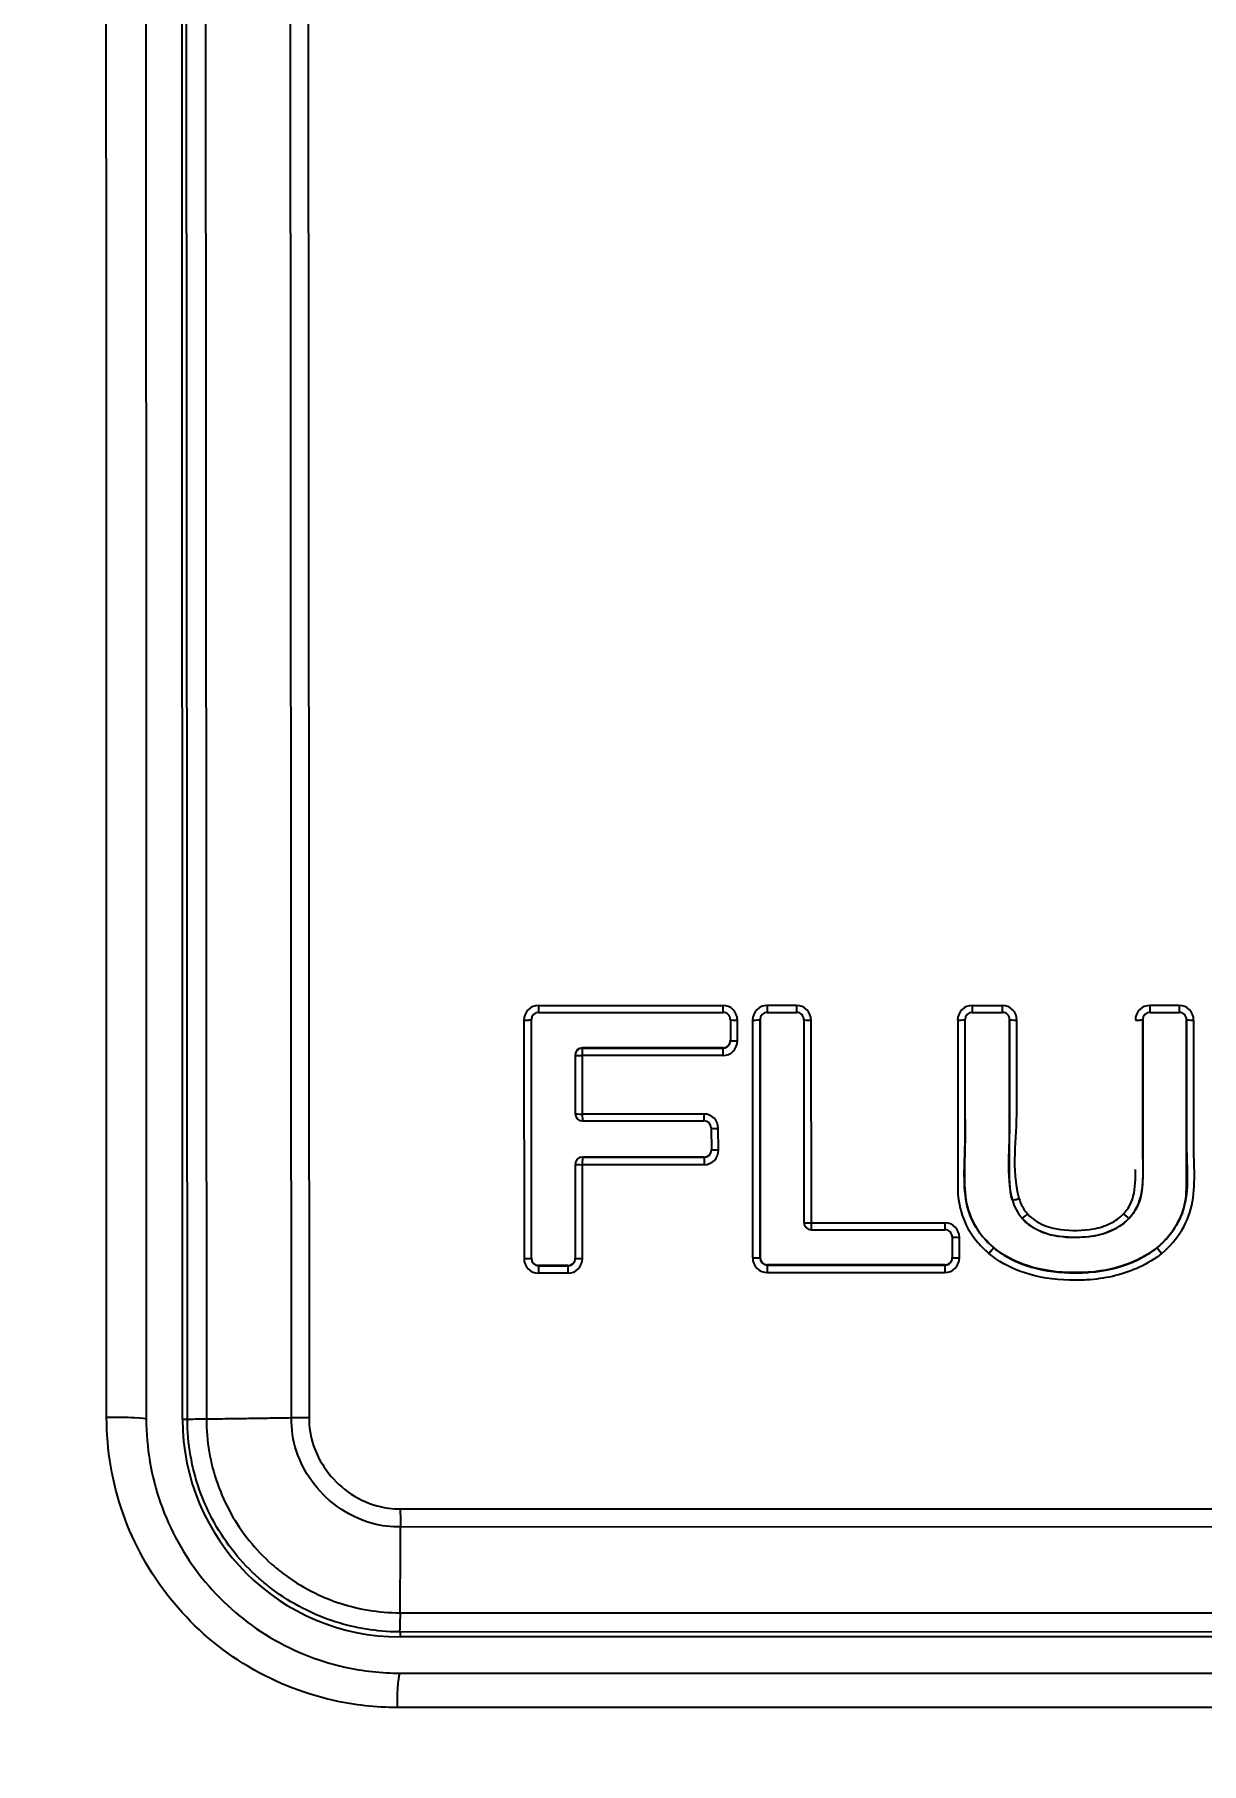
# Model space of a CAD drawing. Extents: x -2137 to 3740, y 68 to 2359.
# Drawn here: x 1362.32 to 1380.6, y 705.69 to 732.77 of the extents above; entities that cross this region are included whole.
import ezdxf

# ---------------------------------------------------------------- set-up
doc = ezdxf.new("R2010")
doc.units = 0
doc.header["$LTSCALE"] = 20
doc.header["$MEASUREMENT"] = 0
doc.layers.get('0').update_dxf_attribs({"linetype": 'CONTINUOUS'})
doc.layers.get('DEFPOINTS').update_dxf_attribs({"linetype": 'CONTINUOUS'})
doc.layers.add('1', color=7, linetype='CONTINUOUS')
doc.dimstyles.get("Standard").update_dxf_attribs({"dimtxt": 2.7, "dimasz": 2.5, "dimexe": 1.5, "dimexo": 1.5, "dimgap": 1.5, "dimtad": 1, "dimdec": 0, "dimlfac": 10, "dimzin": 0, "dimdsep": 46, "dimtxsty": 'Standard', "dimcen": 0, "dimclrt": 2, "dimadec": 0, "dimazin": 0, "dimtfac": 1, "dimtdec": 0, "dimtmove": 0, "dimatfit": 3, "dimfxl": 0, "dimtolj": 1, "dimtzin": 0, "dimarcsym": 0})

# ---------------------------------------------------------------- blocks, each defined once
blk = doc.blocks.new('*D30')
at = {"color": 3, "lineweight": -2}
for p, q in [((1407.22, 804.156), (1075.882, 804.156)), ((1081.882, 780.156), (1081.882, 581.518)), ((1081.882, 318.903), (1081.882, 533.518)), ((1303.378, 294.903), (1075.882, 294.903))]:
    blk.add_line(p, q, dxfattribs=at)
at = {"color": 3}
for points in [[(1077.882, 780.156), (1085.882, 780.156), (1081.882, 804.156)], [(1077.882, 318.903), (1085.882, 318.903), (1081.882, 294.903)]]:
    blk.add_solid(points, dxfattribs=at)
at = {"layer": 'DEFPOINTS', "color": 0}
for p in [(1409.02, 804.156), (1081.882, 294.903), (1305.178, 294.903)]:
    blk.add_point(p, dxfattribs=at)
at = {"color": 2, "insert": (1081.882, 557.518), "char_height": 24, "attachment_point": 5}
blk.add_mtext('\\A1;510', dxfattribs=at)

msp = doc.modelspace()

# ---------------------------------------------------------------- linework, layer by layer
at = {"layer": '1', "color": 7, "linetype": 'Continuous'}
for p, q in [((1364.64, 711.085), (1364.633, 742.435)), ((1364.717, 711.085), (1364.696, 742.435)), ((1364.992, 742.44), (1365.014, 711.089)), ((1366.348, 711.109), (1366.326, 742.459)), ((1366.603, 742.47), (1366.624, 711.111)), ((1370.217, 717.563), (1373.107, 717.563)), ((1374.259, 717.563), (1373.8, 717.563)), ((1377.012, 717.563), (1377.483, 717.563)), ((1380.254, 717.563), (1379.796, 717.563)), ((1369.99, 717.336), (1369.991, 713.599)), ((1370.106, 717.342), (1370.105, 717.339)), ((1370.105, 717.339), (1370.105, 713.602)), ((1370.106, 713.605), (1370.106, 717.342)), ((1370.111, 717.378), (1370.11, 717.375)), ((1370.219, 717.456), (1373.109, 717.456)), ((1373.223, 717.342), (1373.223, 717.014)), ((1373.334, 717.008), (1373.334, 717.336)), ((1373.574, 713.61), (1373.573, 717.336)), ((1373.689, 717.342), (1373.688, 717.339)), ((1373.688, 717.339), (1373.688, 713.613)), ((1373.689, 713.616), (1373.689, 717.342)), ((1373.694, 717.378), (1373.693, 717.375)), ((1373.802, 717.456), (1374.261, 717.456)), ((1374.375, 717.342), (1374.375, 714.166)), ((1374.486, 717.336), (1374.487, 714.16)), ((1376.9, 717.342), (1376.899, 717.339)), ((1376.906, 717.378), (1376.905, 717.375)), ((1377.014, 717.456), (1377.485, 717.456)), ((1379.684, 717.342), (1379.683, 717.339)), ((1379.69, 717.378), (1379.689, 717.375)), ((1379.798, 717.456), (1380.256, 717.456)), ((1373.216, 716.975), (1373.217, 716.978)), ((1370.792, 716.787), (1370.792, 715.87)), ((1370.905, 716.9), (1370.904, 716.897)), ((1370.904, 716.897), (1373.108, 716.897)), ((1373.107, 716.781), (1370.904, 716.781)), ((1370.904, 716.781), (1370.904, 715.864)), ((1373.109, 716.9), (1370.905, 716.9)), ((1373.108, 716.897), (1373.109, 716.9)), ((1372.807, 715.864), (1370.904, 715.864)), ((1370.906, 715.756), (1372.809, 715.756)), ((1372.922, 715.644), (1372.926, 715.305)), ((1373.038, 715.301), (1373.034, 715.64)), ((1370.792, 715.077), (1370.793, 713.605)), ((1372.811, 715.071), (1370.904, 715.071)), ((1370.904, 715.071), (1370.904, 713.599)), ((1370.906, 715.19), (1370.905, 715.187)), ((1370.905, 715.187), (1372.812, 715.187)), ((1372.813, 715.19), (1370.906, 715.19)), ((1372.812, 715.187), (1372.813, 715.19)), ((1372.92, 715.265), (1372.921, 715.268)), ((1380.311, 714.345), (1380.312, 714.348)), ((1374.487, 714.16), (1376.583, 714.16)), ((1374.489, 714.052), (1376.585, 714.052)), ((1376.699, 713.939), (1376.699, 713.616)), ((1376.811, 713.61), (1376.811, 713.933)), ((1377.347, 713.772), (1377.348, 713.775)), ((1377.349, 713.774), (1377.348, 713.771)), ((1379.909, 713.771), (1379.91, 713.774)), ((1379.911, 713.775), (1379.91, 713.772)), ((1370.105, 713.602), (1370.106, 713.605)), ((1370.22, 713.491), (1370.219, 713.488)), ((1370.219, 713.488), (1370.678, 713.488)), ((1370.679, 713.491), (1370.22, 713.491)), ((1370.678, 713.488), (1370.679, 713.491)), ((1370.786, 713.566), (1370.787, 713.569)), ((1373.688, 713.613), (1373.689, 713.616)), ((1373.803, 713.502), (1373.802, 713.499)), ((1373.802, 713.499), (1376.585, 713.499)), ((1376.586, 713.502), (1373.803, 713.502)), ((1376.585, 713.499), (1376.586, 713.502)), ((1376.692, 713.577), (1376.693, 713.58)), ((1370.677, 713.371), (1370.218, 713.371)), ((1373.801, 713.383), (1376.584, 713.383)), ((1364.64, 711.085), (1364.717, 711.085)), ((1368.051, 709.682), (1390.329, 709.679)), ((1390.329, 709.395), (1368.057, 709.398)), ((1368.05, 708.053), (1390.322, 708.049)), ((1390.321, 707.75), (1368.049, 707.754)), ((1368.049, 707.754), (1368.049, 707.676)), ((1390.321, 707.676), (1368.049, 707.676))]:
    msp.add_line(p, q, dxfattribs=at)
msp.add_arc((1368.049, 711.085), 3.409, 180.0131, 270, dxfattribs=at)
for centre, major_axis, ratio, start_param, end_param in [((1370.217, 717.336), (-0.216, 0.072), 0.999619, 5.034181, 6.604978), ((1370.218, 717.566), (0, -0.114), 0.008727, 4.738569, 6.052596), ((1373.107, 717.336), (-0.216, 0.072), 0.999619, 3.463385, 5.034181), ((1373.108, 717.566), (0, -0.114), 0.008727, 4.738569, 6.052378), ((1373.8, 717.336), (0.216, -0.072), 0.999619, 1.892589, 3.463385), ((1373.801, 717.566), (0, 0.114), 0.008727, 1.596976, 2.911004), ((1374.26, 717.566), (0, -0.114), 0.008727, 4.738569, 6.052378), ((1374.259, 717.336), (-0.216, 0.072), 0.999619, 3.463385, 5.034181), ((1377.012, 717.336), (-0.216, 0.072), 0.999619, 5.034181, 6.604978), ((1377.013, 717.566), (0, 0.114), 0.008727, 1.596976, 2.911004), ((1377.483, 717.336), (0.216, -0.072), 0.999619, 0.321792, 1.892589), ((1377.484, 717.566), (0, 0.114), 0.008727, 1.596976, 2.910785), ((1379.796, 717.336), (-0.216, 0.072), 0.999619, 5.034181, 6.604978), ((1379.797, 717.566), (0, -0.114), 0.008727, 4.738569, 6.052596), ((1380.254, 717.336), (-0.216, 0.072), 0.999619, 3.463385, 5.034181), ((1380.255, 717.566), (0, 0.114), 0.008727, 1.596976, 2.910785), ((1369.991, 717.339), (0.114, 0), 0.026176, 4.703659, 6.274456), ((1370.218, 717.339), (0.108, -0.036), 0.999619, 3.141567, 3.463385), ((1370.219, 717.342), (0.108, -0.036), 0.999619, 1.892589, 3.463385), ((1373.109, 717.342), (0.108, -0.036), 0.999619, 0.321792, 1.892589), ((1373.335, 717.339), (-0.114, 0), 0.026176, 0.132526, 1.562067), ((1373.574, 717.339), (-0.114, 0), 0.026176, 1.562067, 3.132863), ((1373.801, 717.339), (0.108, -0.036), 0.999619, 3.141567, 3.463385), ((1373.802, 717.342), (0.108, -0.036), 0.999619, 1.892589, 3.463385), ((1374.261, 717.342), (0.108, -0.036), 0.999619, 0.321792, 1.892589), ((1374.487, 717.339), (-0.114, 0), 0.026176, 0.132526, 1.562067), ((1376.786, 717.339), (-0.114, 0), 0.026176, 1.562067, 3.132863), ((1377.013, 717.339), (0.108, -0.036), 0.999619, 3.141567, 3.463385), ((1377.014, 717.342), (0.108, -0.036), 0.999619, 1.892589, 3.463385), ((1377.485, 717.342), (0.108, -0.036), 0.999619, 0.321792, 1.892589), ((1377.712, 717.339), (-0.114, 0), 0.026176, 0.041489, 1.562067), ((1379.569, 717.339), (0.114, 0), 0.026176, 4.703659, 6.274456), ((1379.797, 717.339), (0.108, -0.036), 0.999619, 3.141567, 3.463385), ((1379.798, 717.342), (0.108, -0.036), 0.999619, 1.892589, 3.463385), ((1380.256, 717.342), (0.108, -0.036), 0.999619, 0.321792, 1.892589), ((1380.483, 717.339), (0.114, 0), 0.026176, 3.179069, 4.703659), ((1373.107, 717.008), (-0.216, 0.072), 0.999619, 1.892589, 3.463385), ((1373.108, 717.011), (0.108, -0.036), 0.999619, 5.034181, 6.283156), ((1373.109, 717.014), (0.108, -0.036), 0.999619, 5.034181, 6.604978), ((1373.335, 717.011), (0.114, 0), 0.026176, 3.270736, 4.703659), ((1370.905, 716.787), (0.108, -0.036), 0.999619, 1.892589, 3.463385), ((1370.904, 716.784), (0.114, 0), 0.026176, 3.274119, 4.703659), ((1370.904, 716.784), (-0.108, 0.036), 0.999619, 5.034181, 6.259277), ((1370.904, 716.784), (0, -0.114), 0.008727, 3.167773, 4.738569), ((1373.108, 716.784), (0, -0.114), 0.008727, 3.167773, 4.738569), ((1370.906, 715.87), (0.108, -0.036), 0.999619, 3.463385, 5.034181), ((1370.905, 715.867), (0.114, 0), 0.026176, 3.277494, 4.703659), ((1370.905, 715.867), (0, 0.114), 0.008727, 1.596976, 2.910523), ((1372.808, 715.867), (0, 0.114), 0.008727, 1.596976, 2.910785), ((1372.807, 715.637), (-0.216, 0.072), 0.999619, 3.475597, 5.034181), ((1372.809, 715.643), (0.108, -0.036), 0.999619, 0.334004, 1.892589), ((1373.035, 715.643), (0.114, 0.001), 0.026067, 3.27652, 4.70334), ((1370.906, 715.077), (0.108, -0.036), 0.999619, 1.892589, 3.463385), ((1370.905, 715.074), (-0.114, 0), 0.026176, 0.132526, 1.562067), ((1370.905, 715.074), (-0.108, 0.036), 0.999619, 5.034181, 6.283156), ((1370.905, 715.074), (0, 0.114), 0.008727, 0.02618, 1.596976), ((1372.811, 715.298), (-0.216, 0.072), 0.999619, 1.892589, 3.475597), ((1372.812, 715.074), (0, -0.114), 0.008727, 3.167773, 4.738569), ((1372.812, 715.301), (0.108, -0.036), 0.999619, 5.034181, 6.283176), ((1372.813, 715.304), (0.108, -0.036), 0.999619, 5.034181, 6.61719), ((1373.039, 715.304), (0.114, 0.001), 0.026067, 3.273195, 4.70334), ((1377.75, 714.543), (-0.11, -0.03), 0.022973, 6.267897, 7.838694), ((1377.75, 714.541), (-0.11, -0.029), 0.023115, 6.268113, 7.838909), ((1377.529, 714.481), (-0.216, 0.072), 0.999619, 3.719281, 3.728639), ((1377.531, 714.487), (0.108, -0.036), 0.999619, 0.577688, 0.587046), ((1377.881, 714.302), (-0.0862, -0.0741), 0.014173, 6.259506, 7.830303), ((1377.881, 714.302), (-0.0853, -0.0751), 0.013896, 6.259343, 7.830139), ((1379.385, 714.304), (0.083, -0.0776), 0.025082, 4.723892, 6.294688), ((1379.385, 714.304), (0.0846, -0.0759), 0.025312, 4.723376, 6.294172), ((1374.489, 714.166), (0.108, -0.036), 0.999619, 3.463385, 5.034181), ((1374.488, 714.163), (-0.114, 0), 0.026176, 0.135901, 1.562067), ((1374.488, 714.163), (0, -0.114), 0.008727, 4.738569, 6.052116), ((1376.584, 713.933), (-0.216, 0.072), 0.999619, 3.463385, 5.034181), ((1376.584, 714.163), (0, -0.114), 0.008727, 4.738569, 6.052378), ((1376.585, 713.939), (0.108, -0.036), 0.999619, 0.321792, 1.892589), ((1377.882, 714.305), (0.108, -0.036), 0.999619, 4.172962, 4.18461), ((1379.386, 714.307), (0.108, -0.036), 0.999619, 5.85333, 5.873808), ((1376.812, 713.936), (-0.114, 0), 0.026176, 0.132526, 1.562067), ((1377.274, 713.685), (-0.0724, -0.0875), 0.009971, 1.545064, 3.115861), ((1377.274, 713.685), (-0.0737, -0.0865), 0.01034, 1.545211, 3.116007), ((1377.274, 713.685), (-0.108, 0.036), 0.999619, 4.328263, 4.342666), ((1377.275, 713.688), (0.108, -0.036), 0.999619, 1.186671, 1.201074), ((1379.838, 713.86), (0.108, -0.036), 0.999619, 5.713275, 5.725611), ((1379.981, 713.683), (0.0714, -0.0884), 0.023231, 3.156485, 4.727281), ((1379.839, 713.863), (0.108, -0.036), 0.999619, 5.713275, 5.725611), ((1379.983, 713.685), (0.0725, -0.0875), 0.023413, 3.156197, 4.726993), ((1369.992, 713.602), (0.114, 0), 0.026176, 4.703659, 6.274456), ((1370.218, 713.599), (0.216, -0.072), 0.999619, 3.463385, 5.034181), ((1370.219, 713.602), (0.108, -0.036), 0.999619, 3.463385, 5.034181), ((1370.22, 713.605), (0.108, -0.036), 0.999619, 3.463385, 5.034181), ((1370.219, 713.374), (0, 0.114), 0.008727, 0.02618, 1.596976), ((1370.677, 713.599), (0.216, -0.072), 0.999619, 5.034181, 6.604978), ((1370.678, 713.374), (0, 0.114), 0.008727, 0.02618, 1.596976), ((1370.678, 713.602), (0.108, -0.036), 0.999619, 5.034181, 6.283156), ((1370.679, 713.605), (0.108, -0.036), 0.999619, 5.034181, 6.604978), ((1370.905, 713.602), (-0.114, 0), 0.026176, 0.129143, 1.562067), ((1373.575, 713.613), (-0.114, 0), 0.026176, 1.562067, 3.132863), ((1373.801, 713.61), (-0.216, 0.072), 0.999619, 0.321792, 1.892589), ((1373.802, 713.613), (0.108, -0.036), 0.999619, 3.463385, 5.034181), ((1373.803, 713.616), (0.108, -0.036), 0.999619, 3.463385, 5.034181), ((1373.802, 713.386), (0, -0.114), 0.008727, 3.167773, 4.738569), ((1376.584, 713.61), (-0.216, 0.072), 0.999619, 1.892589, 3.463385), ((1376.585, 713.386), (0, -0.114), 0.008727, 3.167773, 4.738569), ((1376.585, 713.613), (0.108, -0.036), 0.999619, 5.034181, 6.283156), ((1376.586, 713.616), (0.108, -0.036), 0.999619, 5.034181, 6.604978), ((1376.812, 713.613), (0.114, 0), 0.026176, 3.270736, 4.703659), ((1379.837, 713.857), (-0.216, 0.072), 0.999619, 2.571683, 2.584019), ((1363.504, 711.084), (-0.568, 0), 0.052581, 3.141593, 4.804626), ((1368.049, 706.54), (0, 0.568), 0.084484, 0, 1.518436)]:
    msp.add_ellipse(centre, major_axis=major_axis, ratio=ratio, start_param=start_param, end_param=end_param, dxfattribs=at)
for points, knots in [([(1363.451, 711.114), (1363.451, 711.492), (1363.451, 711.871), (1363.451, 713.762), (1363.45, 715.275), (1363.449, 722.84), (1363.447, 728.893), (1363.445, 737.451), (1363.445, 739.958), (1363.444, 742.465)], [0, 0, 0, 0, 0.036197, 0.036197, 0.180984, 0.180984, 0.760134, 0.760134, 1, 1, 1, 1]), ([(1376.785, 717.336), (1376.785, 716.467), (1376.785, 715.597), (1376.785, 714.727), (1376.785, 714.577), (1376.806, 714.424), (1376.903, 714.139), (1376.978, 714.002), (1377.132, 713.81), (1377.2, 713.742), (1377.273, 713.682)], [0, 0, 0, 0, 0.684668, 0.684668, 0.684668, 0.804501, 0.804501, 0.924886, 0.924886, 1, 1, 1, 1]), ([(1377.348, 713.775), (1377.242, 713.863), (1377.147, 713.968), (1377.003, 714.204), (1376.951, 714.337), (1376.861, 714.795), (1376.901, 715.129), (1376.9, 716.086), (1376.9, 716.714), (1376.9, 717.342)], [0, 0, 0, 0, 0.111769, 0.111769, 0.223994, 0.223994, 0.490625, 0.490625, 1, 1, 1, 1]), ([(1376.899, 717.339), (1376.899, 716.725), (1376.899, 716.111), (1376.9, 715.19), (1376.874, 714.883), (1376.94, 714.27), (1377.103, 713.974), (1377.347, 713.772)], [0, 0, 0, 0, 0.5, 0.5, 0.75, 0.75, 1, 1, 1, 1]), ([(1377.599, 717.342), (1377.599, 717.075), (1377.599, 716.809), (1377.599, 716.276), (1377.599, 716.009), (1377.599, 715.334), (1377.534, 714.911), (1377.641, 714.516)], [0, 0, 0, 0, 0.282914, 0.282914, 0.565827, 0.565827, 1, 1, 1, 1]), ([(1377.64, 714.513), (1377.592, 714.69), (1377.599, 714.877), (1377.598, 715.155), (1377.598, 715.251), (1377.598, 715.729), (1377.598, 716.112), (1377.598, 716.619), (1377.598, 716.743), (1377.598, 717.025), (1377.598, 717.182), (1377.598, 717.339)], [0, 0, 0, 0, 0.194245, 0.194245, 0.295656, 0.295656, 0.701299, 0.701299, 0.833205, 0.833205, 1, 1, 1, 1]), ([(1377.749, 714.54), (1377.623, 715.004), (1377.711, 715.472), (1377.711, 716.404), (1377.711, 716.87), (1377.711, 717.336)], [0, 0, 0, 0, 0.5, 0.5, 1, 1, 1, 1]), ([(1379.683, 717.339), (1379.683, 717.263), (1379.683, 717.188), (1379.683, 716.809), (1379.683, 716.506), (1379.683, 715.874), (1379.683, 715.545), (1379.683, 715.143), (1379.683, 715.07), (1379.684, 714.848), (1379.686, 714.694), (1379.623, 714.463), (1379.584, 714.379), (1379.513, 714.279), (1379.492, 714.253), (1379.47, 714.228)], [0, 0, 0, 0, 0.071883, 0.071883, 0.359414, 0.359414, 0.671859, 0.671859, 0.740896, 0.740896, 0.883497, 0.883497, 0.968971, 0.968971, 1, 1, 1, 1]), ([(1379.471, 714.231), (1379.531, 714.299), (1379.583, 714.376), (1379.652, 714.544), (1379.671, 714.634), (1379.701, 714.933), (1379.684, 715.144), (1379.684, 715.685), (1379.684, 716.016), (1379.684, 716.679), (1379.684, 717.011), (1379.684, 717.342)], [0, 0, 0, 0, 0.086776, 0.086776, 0.172999, 0.172999, 0.371625, 0.371625, 0.685812, 0.685812, 1, 1, 1, 1]), ([(1379.91, 713.772), (1379.989, 713.837), (1380.061, 713.911), (1380.203, 714.098), (1380.269, 714.218), (1380.354, 714.471), (1380.37, 714.608), (1380.37, 714.86), (1380.37, 714.979), (1380.37, 715.572), (1380.369, 716.046), (1380.369, 716.54), (1380.369, 716.559), (1380.369, 716.832), (1380.369, 717.086), (1380.369, 717.339)], [0, 0, 0, 0, 0.08259, 0.08259, 0.191285, 0.191285, 0.300605, 0.300605, 0.396393, 0.396393, 0.779544, 0.779544, 0.795307, 0.795307, 1, 1, 1, 1]), ([(1380.37, 717.342), (1380.37, 717.011), (1380.37, 716.68), (1380.37, 716.018), (1380.37, 715.686), (1380.371, 715.024), (1380.418, 714.678), (1380.317, 714.362), (1380.274, 714.227), (1380.204, 714.099), (1380.057, 713.909), (1379.987, 713.838), (1379.911, 713.775)], [0, 0, 0, 0, 0.269169, 0.269169, 0.538338, 0.538338, 0.808296, 0.808296, 0.808296, 0.921693, 0.921693, 1, 1, 1, 1]), ([(1379.982, 713.682), (1380.231, 713.888), (1380.413, 714.18), (1380.517, 714.809), (1380.482, 715.126), (1380.482, 716.073), (1380.482, 716.705), (1380.482, 717.336)], [0, 0, 0, 0, 0.25, 0.25, 0.5, 0.5, 1, 1, 1, 1]), ([(1379.384, 714.301), (1379.404, 714.322), (1379.422, 714.345), (1379.483, 714.431), (1379.516, 714.503), (1379.573, 714.711), (1379.569, 714.855), (1379.569, 714.994)], [0, 0, 0, 0, 0.116257, 0.116257, 0.428613, 0.428613, 1, 1, 1, 1]), ([(1377.749, 714.538), (1377.752, 714.529), (1377.754, 714.519), (1377.768, 714.478), (1377.782, 714.446), (1377.812, 714.389), (1377.829, 714.363), (1377.858, 714.325), (1377.868, 714.312), (1377.88, 714.299)], [0, 0, 0, 0, 0.107012, 0.107012, 0.478822, 0.478822, 0.814501, 0.814501, 1, 1, 1, 1]), ([(1377.88, 714.299), (1377.913, 714.26), (1377.954, 714.227), (1378.082, 714.141), (1378.181, 714.099), (1378.319, 714.067), (1378.358, 714.061), (1378.567, 714.035), (1378.742, 714.036), (1379.004, 714.081), (1379.095, 714.111), (1379.255, 714.191), (1379.327, 714.239), (1379.384, 714.301)], [0, 0, 0, 0, 0.094229, 0.094229, 0.285615, 0.285615, 0.356671, 0.356671, 0.672307, 0.672307, 0.84516, 0.84516, 1, 1, 1, 1]), ([(1379.468, 714.226), (1379.402, 714.155), (1379.319, 714.099), (1379.138, 714.008), (1379.036, 713.974), (1378.752, 713.925), (1378.565, 713.923), (1378.341, 713.952), (1378.299, 713.959), (1378.143, 713.994), (1378.032, 714.042), (1377.883, 714.141), (1377.836, 714.181), (1377.795, 714.227)], [0, 0, 0, 0, 0.160745, 0.160745, 0.333909, 0.333909, 0.635265, 0.635265, 0.705046, 0.705046, 0.899331, 0.899331, 1, 1, 1, 1]), ([(1377.796, 714.23), (1377.858, 714.159), (1377.937, 714.103), (1378.102, 714.017), (1378.19, 713.985), (1378.465, 713.928), (1378.658, 713.926), (1378.956, 713.959), (1379.068, 713.984), (1379.261, 714.068), (1379.349, 714.119), (1379.439, 714.199), (1379.455, 714.214), (1379.469, 714.229)], [0, 0, 0, 0, 0.154565, 0.154565, 0.306887, 0.306887, 0.617843, 0.617843, 0.802203, 0.802203, 0.965387, 0.965387, 1, 1, 1, 1]), ([(1377.348, 713.771), (1377.381, 713.743), (1377.415, 713.717), (1377.598, 713.591), (1377.767, 713.517), (1378.161, 713.402), (1378.395, 713.377), (1378.702, 713.377), (1378.779, 713.38), (1379.106, 713.406), (1379.359, 713.465), (1379.701, 713.626), (1379.811, 713.692), (1379.909, 713.771)], [0, 0, 0, 0, 0.046468, 0.046468, 0.244509, 0.244509, 0.49854, 0.49854, 0.582319, 0.582319, 0.8616, 0.8616, 1, 1, 1, 1]), ([(1379.91, 713.774), (1379.759, 713.652), (1379.576, 713.556), (1379.144, 713.415), (1378.9, 713.38), (1378.349, 713.38), (1378.103, 713.416), (1377.671, 713.556), (1377.492, 713.652), (1377.349, 713.774)], [0, 0, 0, 0, 0.247093, 0.247093, 0.49568, 0.49568, 0.747414, 0.747414, 1, 1, 1, 1]), ([(1379.98, 713.68), (1379.874, 713.595), (1379.757, 713.524), (1379.394, 713.354), (1379.127, 713.291), (1378.784, 713.263), (1378.704, 713.261), (1378.383, 713.261), (1378.138, 713.287), (1377.722, 713.408), (1377.542, 713.487), (1377.346, 713.623), (1377.309, 713.652), (1377.273, 713.682)], [0, 0, 0, 0, 0.140323, 0.140323, 0.418562, 0.418562, 0.50087, 0.50087, 0.752246, 0.752246, 0.952169, 0.952169, 1, 1, 1, 1]), ([(1368.001, 706.57), (1367.669, 706.57), (1367.335, 706.606), (1367.012, 706.679), (1366.512, 706.79), (1366.025, 706.989), (1365.158, 707.53), (1364.767, 707.878), (1364.131, 708.672), (1363.877, 709.129), (1363.54, 710.089), (1363.451, 710.605), (1363.451, 711.114)], [0, 0, 0, 0, 0.139006, 0.139006, 0.139006, 0.355346, 0.355346, 0.570848, 0.570848, 0.785416, 0.785416, 1, 1, 1, 1]), ([(1364.072, 711.085), (1364.072, 710.639), (1364.149, 710.187), (1364.444, 709.348), (1364.666, 708.948), (1365.222, 708.253), (1365.564, 707.948), (1366.321, 707.475), (1366.747, 707.301), (1367.184, 707.203), (1367.467, 707.14), (1367.759, 707.108), (1368.049, 707.108)], [0, 0, 0, 0, 0.214559, 0.214559, 0.429173, 0.429173, 0.644726, 0.644726, 0.861055, 0.861055, 0.861055, 1, 1, 1, 1]), ([(1368.049, 707.754), (1368.019, 707.754), (1367.988, 707.754), (1367.625, 707.764), (1367.289, 707.825), (1366.621, 708.052), (1366.285, 708.235), (1365.941, 708.505), (1365.89, 708.547), (1365.562, 708.837), (1365.322, 709.136), (1364.958, 709.787), (1364.83, 710.148), (1364.766, 710.515), (1364.734, 710.703), (1364.717, 710.894), (1364.717, 711.085)], [0, 0, 0, 0, 0.017286, 0.017286, 0.209124, 0.209124, 0.423875, 0.423875, 0.461031, 0.461031, 0.67614, 0.67614, 0.89124, 0.89124, 0.89124, 1, 1, 1, 1]), ([(1365.014, 711.089), (1365.014, 711.089), (1365.014, 711.089), (1365.014, 710.917), (1365.029, 710.744), (1365.058, 710.574), (1365.116, 710.237), (1365.233, 709.906), (1365.564, 709.312), (1365.783, 709.041), (1366.08, 708.777), (1366.126, 708.739), (1366.439, 708.493), (1366.746, 708.326), (1367.382, 708.109), (1367.718, 708.053), (1368.05, 708.053), (1368.05, 708.053), (1368.05, 708.053)], [0, 0, 0, 0, 0.000014, 0.000014, 0.107953, 0.107953, 0.107953, 0.324035, 0.324035, 0.538265, 0.538265, 0.575247, 0.575247, 0.789951, 0.789951, 0.999986, 0.999986, 1, 1, 1, 1]), ([(1368.057, 709.398), (1368.057, 709.398), (1368.057, 709.398), (1367.909, 709.394), (1367.76, 709.413), (1367.419, 709.505), (1367.229, 709.598), (1366.909, 709.831), (1366.772, 709.969), (1366.561, 710.263), (1366.48, 710.42), (1366.371, 710.752), (1366.343, 710.932), (1366.348, 711.109), (1366.348, 711.109), (1366.348, 711.109)], [0, 0, 0, 0, 0.000025, 0.000025, 0.164856, 0.164856, 0.39569, 0.39569, 0.608246, 0.608246, 0.801713, 0.801713, 0.999975, 0.999975, 1, 1, 1, 1]), ([(1366.624, 711.111), (1366.621, 710.962), (1366.645, 710.81), (1366.739, 710.533), (1366.807, 710.405), (1366.984, 710.16), (1367.1, 710.044), (1367.368, 709.849), (1367.527, 709.771), (1367.808, 709.695), (1367.93, 709.679), (1368.051, 709.682)], [0, 0, 0, 0, 0.201186, 0.201186, 0.392364, 0.392364, 0.607609, 0.607609, 0.838522, 0.838522, 1, 1, 1, 1])]:
    msp.add_open_spline(points, degree=3, knots=knots, dxfattribs=at)
for points, degree in [([(1364.065, 742.435), (1364.067, 731.985), (1364.069, 721.535), (1364.072, 711.085)], 3), ([(1377.641, 714.515), (1377.668, 714.414), (1377.72, 714.319), (1377.795, 714.231)], 3), ([(1364.717, 711.085), (1364.721, 711.087), (1364.838, 711.089), (1365.014, 711.089)], 3), ([(1365.014, 711.089), (1366.348, 711.109)], 1), ([(1366.348, 711.109), (1366.432, 711.11), (1366.528, 711.111), (1366.624, 711.111)], 3), ([(1368.051, 709.682), (1368.053, 709.584), (1368.055, 709.485), (1368.057, 709.398)], 3), ([(1368.05, 708.053), (1368.057, 709.398)], 1), ([(1368.044, 707.754), (1368.048, 707.757), (1368.052, 707.876), (1368.054, 708.053)], 3), ([(1368.049, 707.108), (1375.465, 707.108), (1382.89, 707.108), (1390.321, 707.108)], 3), ([(1390.29, 706.57), (1382.75, 706.57), (1375.294, 706.57), (1368.001, 706.57)], 3)]:
    msp.add_open_spline(points, degree=degree, dxfattribs=at)

# ---------------------------------------------------------------- dimensions: what is measured, and where the dimension line sits
dim = msp.add_linear_dim(base=(1081.882, 294.903), p1=(1409.02, 804.156), p2=(1305.178, 294.903), angle=90, text='510', dimstyle='Standard', override={"dimscale": 1.2, "dimtxt": 20, "dimasz": 20, "dimexe": 5, "dimgap": 10, "dimtih": 1, "dimtoh": 1, "dimlfac": 1, "dimzin": 12, "dimclrd": 3, "dimclre": 3, "dimazin": 2, "dimarcsym": 1})
dim.commit()
dim.dimension.update_dxf_attribs({"geometry": '*D30', "text_midpoint": (1081.882, 557.518), "dimtype": 160})

doc.saveas('drawing.dxf')
